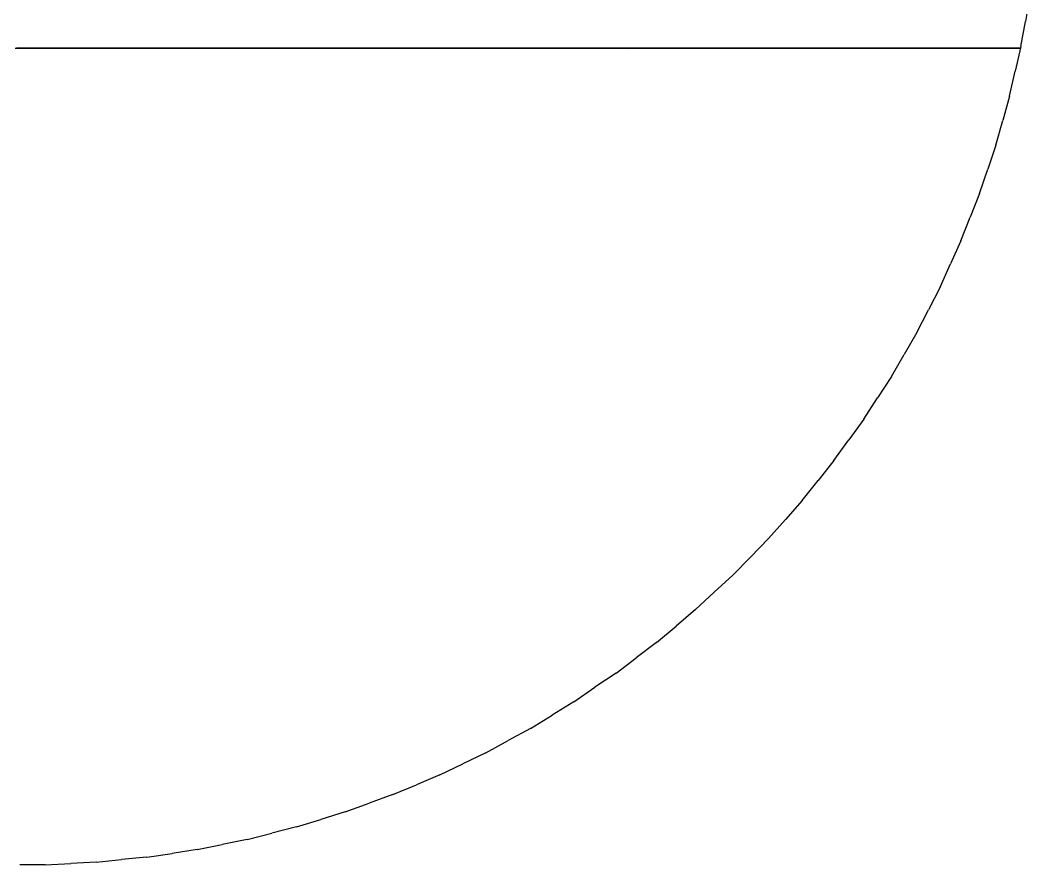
# Model space of a CAD drawing. Header units: metres. Extents: x 64 to 540, y -564 to -64.
# Drawn here: x 160.5 to 218.2, y -218.9 to -170.5 of the extents above; entities that cross this region are included whole.
import ezdxf

# ---------------------------------------------------------------- set-up
doc = ezdxf.new("R2010")
doc.units = ezdxf.units.M

msp = doc.modelspace()

# ---------------------------------------------------------------- linework, layer by layer
for p, q in [((218.219, -169.153), (217.964, -170.588)), ((217.712, -172.022), (217.964, -170.588)), ((217.712, -172.022), (217.387, -173.442)), ((160.175, -172.127), (160.737, -172.127)), ((160.487, -172.127), (160.263, -172.127)), ((160.512, -172.127), (160.487, -172.127)), ((160.737, -172.127), (160.512, -172.127)), ((160.737, -172.127), (161.28, -172.127)), ((160.961, -172.127), (160.737, -172.127)), ((160.986, -172.127), (160.961, -172.127)), ((161.21, -172.127), (160.986, -172.127)), ((161.318, -172.127), (161.21, -172.127)), ((161.28, -172.127), (161.318, -172.127)), ((161.318, -172.127), (161.832, -172.127)), ((161.433, -172.127), (161.318, -172.127)), ((161.658, -172.127), (161.433, -172.127)), ((161.684, -172.127), (161.658, -172.127)), ((161.909, -172.127), (161.684, -172.127)), ((161.832, -172.127), (161.909, -172.127)), ((161.909, -172.127), (162.368, -172.127)), ((162.026, -172.127), (161.909, -172.127)), ((162.252, -172.127), (162.026, -172.127)), ((162.28, -172.127), (162.252, -172.127)), ((162.495, -172.127), (162.28, -172.127)), ((162.368, -172.127), (162.495, -172.127)), ((162.495, -172.127), (162.889, -172.127)), ((162.73, -172.127), (162.495, -172.127)), ((162.759, -172.127), (162.73, -172.127)), ((162.982, -172.127), (162.759, -172.127)), ((162.889, -172.127), (163.112, -172.127)), ((163.112, -172.127), (162.982, -172.127)), ((163.112, -172.127), (163.425, -172.127)), ((163.245, -172.127), (163.112, -172.127)), ((163.473, -172.127), (163.245, -172.127)), ((163.425, -172.127), (163.708, -172.127)), ((163.505, -172.127), (163.473, -172.127)), ((163.732, -172.127), (163.505, -172.127)), ((163.708, -172.127), (163.924, -172.127)), ((163.878, -172.127), (163.732, -172.127)), ((164.107, -172.127), (163.878, -172.127)), ((163.924, -172.127), (164.37, -172.127)), ((164.143, -172.127), (164.107, -172.127)), ((164.37, -172.127), (164.143, -172.127)), ((164.37, -172.127), (164.863, -172.127)), ((164.532, -172.127), (164.37, -172.127)), ((164.762, -172.127), (164.532, -172.127)), ((164.802, -172.127), (164.762, -172.127)), ((165.03, -172.127), (164.802, -172.127)), ((164.863, -172.127), (165.071, -172.127)), ((165.212, -172.127), (165.03, -172.127)), ((165.071, -172.127), (165.163, -172.127)), ((165.163, -172.127), (165.716, -172.127)), ((165.443, -172.127), (165.212, -172.127)), ((165.487, -172.127), (165.443, -172.127)), ((165.716, -172.127), (165.487, -172.127)), ((165.716, -172.127), (166.171, -172.127)), ((165.922, -172.127), (165.716, -172.127)), ((166.154, -172.127), (165.922, -172.127)), ((166.205, -172.127), (166.154, -172.127)), ((166.171, -172.127), (166.445, -172.127)), ((166.434, -172.127), (166.205, -172.127)), ((166.67, -172.127), (166.434, -172.127)), ((166.445, -172.127), (166.855, -172.127)), ((166.902, -172.127), (166.67, -172.127)), ((166.855, -172.127), (167.126, -172.127)), ((166.96, -172.127), (166.902, -172.127)), ((167.19, -172.127), (166.96, -172.127)), ((167.126, -172.127), (167.19, -172.127)), ((167.19, -172.127), (167.299, -172.127)), ((167.461, -172.127), (167.19, -172.127)), ((167.299, -172.127), (167.76, -172.127)), ((167.693, -172.127), (167.461, -172.127)), ((167.76, -172.127), (167.693, -172.127)), ((167.76, -172.127), (168.361, -172.127)), ((167.99, -172.127), (167.76, -172.127)), ((168.305, -172.127), (167.99, -172.127)), ((168.537, -172.127), (168.305, -172.127)), ((168.361, -172.127), (168.4, -172.127)), ((168.4, -172.127), (168.455, -172.127)), ((168.455, -172.127), (168.751, -172.127)), ((168.615, -172.127), (168.537, -172.127)), ((168.844, -172.127), (168.615, -172.127)), ((168.751, -172.127), (168.844, -172.127)), ((168.844, -172.127), (169.026, -172.127)), ((169.211, -172.127), (168.844, -172.127)), ((169.026, -172.127), (169.304, -172.127)), ((169.442, -172.127), (169.211, -172.127)), ((169.304, -172.127), (169.718, -172.127)), ((169.534, -172.127), (169.442, -172.127)), ((169.761, -172.127), (169.534, -172.127)), ((169.718, -172.127), (169.784, -172.127)), ((170.193, -172.127), (169.761, -172.127)), ((169.784, -172.127), (169.853, -172.127)), ((169.853, -172.127), (170.086, -172.127)), ((170.086, -172.127), (170.239, -172.127)), ((170.422, -172.127), (170.193, -172.127)), ((170.239, -172.127), (170.375, -172.127)), ((170.375, -172.127), (170.572, -172.127)), ((170.53, -172.127), (170.422, -172.127)), ((170.755, -172.127), (170.53, -172.127)), ((170.572, -172.127), (170.976, -172.127)), ((171.265, -172.127), (170.755, -172.127)), ((170.976, -172.127), (171.265, -172.127)), ((171.265, -172.127), (171.481, -172.127)), ((171.481, -172.127), (171.265, -172.127)), ((171.481, -172.127), (171.839, -172.127)), ((171.619, -172.127), (171.481, -172.127)), ((171.839, -172.127), (171.619, -172.127)), ((171.839, -172.127), (171.916, -172.127)), ((172.053, -172.127), (171.839, -172.127)), ((171.916, -172.127), (171.96, -172.127)), ((171.96, -172.127), (172.321, -172.127)), ((172.188, -172.127), (172.053, -172.127)), ((172.396, -172.127), (172.188, -172.127)), ((172.321, -172.127), (172.598, -172.127)), ((173.035, -172.127), (172.396, -172.127)), ((172.598, -172.127), (173.06, -172.127)), ((173.237, -172.127), (173.035, -172.127)), ((173.06, -172.127), (173.237, -172.127)), ((173.237, -172.127), (173.402, -172.127)), ((173.402, -172.127), (173.237, -172.127)), ((173.402, -172.127), (173.876, -172.127)), ((173.602, -172.127), (173.402, -172.127)), ((174.367, -172.127), (173.602, -172.127)), ((173.876, -172.127), (174.026, -172.127)), ((174.026, -172.127), (174.367, -172.127)), ((174.367, -172.127), (174.502, -172.127)), ((175.26, -172.127), (174.367, -172.127)), ((174.502, -172.127), (174.594, -172.127)), ((174.594, -172.127), (175.09, -172.127)), ((175.09, -172.127), (175.3, -172.127)), ((175.454, -172.127), (175.26, -172.127)), ((175.3, -172.127), (175.677, -172.127)), ((175.681, -172.127), (175.454, -172.127)), ((175.677, -172.127), (175.718, -172.127)), ((175.867, -172.127), (175.681, -172.127)), ((175.718, -172.127), (175.839, -172.127)), ((175.839, -172.127), (176.157, -172.127)), ((176.046, -172.127), (175.867, -172.127)), ((176.28, -172.127), (176.046, -172.127)), ((176.157, -172.127), (176.264, -172.127)), ((176.264, -172.127), (176.585, -172.127)), ((176.451, -172.127), (176.28, -172.127)), ((177.579, -172.127), (176.451, -172.127)), ((176.585, -172.127), (176.852, -172.127)), ((176.852, -172.127), (177.029, -172.127)), ((177.029, -172.127), (177.439, -172.127)), ((177.439, -172.127), (177.472, -172.127)), ((177.472, -172.127), (177.579, -172.127)), ((177.579, -172.127), (177.9, -172.127)), ((177.734, -172.127), (177.579, -172.127)), ((178.022, -172.127), (177.734, -172.127)), ((177.9, -172.127), (177.997, -172.127)), ((177.997, -172.127), (178.322, -172.127)), ((178.167, -172.127), (178.022, -172.127)), ((179.561, -172.127), (178.167, -172.127)), ((178.322, -172.127), (178.545, -172.127)), ((178.545, -172.127), (178.905, -172.127)), ((178.905, -172.127), (179.111, -172.127)), ((179.111, -172.127), (179.635, -172.127)), ((179.674, -172.127), (179.561, -172.127)), ((179.635, -172.127), (179.674, -172.127)), ((179.674, -172.127), (179.731, -172.127)), ((180.04, -172.127), (179.674, -172.127)), ((179.731, -172.127), (180.047, -172.127)), ((180.149, -172.127), (180.04, -172.127)), ((180.047, -172.127), (180.294, -172.127)), ((181.896, -172.127), (180.149, -172.127)), ((180.294, -172.127), (180.42, -172.127)), ((180.42, -172.127), (180.482, -172.127)), ((180.482, -172.127), (180.668, -172.127)), ((180.668, -172.127), (180.761, -172.127)), ((180.761, -172.127), (180.792, -172.127)), ((180.792, -172.127), (181.047, -172.127)), ((181.047, -172.127), (181.165, -172.127)), ((181.165, -172.127), (181.406, -172.127)), ((181.406, -172.127), (181.564, -172.127)), ((181.564, -172.127), (181.896, -172.127)), ((181.896, -172.127), (181.961, -172.127)), ((181.966, -172.127), (181.896, -172.127)), ((181.961, -172.127), (182.243, -172.127)), ((182.418, -172.127), (181.966, -172.127)), ((182.243, -172.127), (182.347, -172.127)), ((182.347, -172.127), (182.539, -172.127)), ((182.473, -172.127), (182.418, -172.127)), ((184.471, -172.127), (182.473, -172.127)), ((182.539, -172.127), (182.734, -172.127)), ((182.734, -172.127), (183.066, -172.127)), ((183.066, -172.127), (183.116, -172.127)), ((183.116, -172.127), (183.244, -172.127)), ((183.244, -172.127), (183.499, -172.127)), ((183.499, -172.127), (183.739, -172.127)), ((183.739, -172.127), (183.878, -172.127)), ((183.878, -172.127), (184.042, -172.127)), ((184.042, -172.127), (184.257, -172.127)), ((184.257, -172.127), (184.343, -172.127)), ((184.343, -172.127), (184.631, -172.127)), ((184.675, -172.127), (184.471, -172.127)), ((184.631, -172.127), (184.645, -172.127)), ((184.645, -172.127), (184.702, -172.127)), ((184.702, -172.127), (184.675, -172.127)), ((184.702, -172.127), (184.941, -172.127)), ((185.253, -172.127), (184.702, -172.127)), ((184.941, -172.127), (184.998, -172.127)), ((184.998, -172.127), (185.235, -172.127)), ((185.235, -172.127), (185.357, -172.127)), ((185.371, -172.127), (185.253, -172.127)), ((185.357, -172.127), (185.527, -172.127)), ((187.672, -172.127), (185.371, -172.127)), ((185.527, -172.127), (185.717, -172.127)), ((185.717, -172.127), (185.823, -172.127)), ((185.823, -172.127), (186.07, -172.127)), ((186.07, -172.127), (186.112, -172.127)), ((186.112, -172.127), (186.329, -172.127)), ((186.329, -172.127), (186.408, -172.127)), ((186.408, -172.127), (186.423, -172.127)), ((186.423, -172.127), (186.694, -172.127)), ((186.694, -172.127), (186.77, -172.127)), ((186.77, -172.127), (186.986, -172.127)), ((186.986, -172.127), (187.116, -172.127)), ((187.116, -172.127), (187.299, -172.127)), ((187.299, -172.127), (187.454, -172.127)), ((187.454, -172.127), (187.712, -172.127)), ((188.157, -172.127), (187.672, -172.127)), ((187.712, -172.127), (187.792, -172.127)), ((187.792, -172.127), (187.845, -172.127)), ((187.845, -172.127), (188.122, -172.127)), ((188.122, -172.127), (188.157, -172.127)), ((188.157, -172.127), (188.404, -172.127)), ((188.653, -172.127), (188.157, -172.127)), ((188.404, -172.127), (188.446, -172.127)), ((188.446, -172.127), (188.676, -172.127)), ((189.376, -172.127), (188.653, -172.127)), ((188.676, -172.127), (188.76, -172.127)), ((188.76, -172.127), (188.947, -172.127)), ((188.947, -172.127), (189.074, -172.127)), ((189.074, -172.127), (189.216, -172.127)), ((189.216, -172.127), (189.376, -172.127)), ((189.376, -172.127), (189.479, -172.127)), ((191.343, -172.127), (189.376, -172.127)), ((189.479, -172.127), (189.682, -172.127)), ((189.682, -172.127), (189.745, -172.127)), ((189.745, -172.127), (189.976, -172.127)), ((189.976, -172.127), (190.002, -172.127)), ((190.002, -172.127), (190.205, -172.127)), ((190.205, -172.127), (190.262, -172.127)), ((190.262, -172.127), (190.511, -172.127)), ((190.511, -172.127), (190.552, -172.127)), ((190.552, -172.127), (190.764, -172.127)), ((190.764, -172.127), (190.835, -172.127)), ((190.835, -172.127), (191.008, -172.127)), ((191.008, -172.127), (191.106, -172.127)), ((191.106, -172.127), (191.251, -172.127)), ((191.251, -172.127), (191.377, -172.127)), ((192.54, -172.127), (191.343, -172.127)), ((191.377, -172.127), (191.489, -172.127)), ((191.489, -172.127), (191.636, -172.127)), ((191.636, -172.127), (191.723, -172.127)), ((191.723, -172.127), (191.895, -172.127)), ((191.895, -172.127), (191.953, -172.127)), ((191.953, -172.127), (192.141, -172.127)), ((192.141, -172.127), (192.177, -172.127)), ((192.177, -172.127), (192.387, -172.127)), ((192.387, -172.127), (192.4, -172.127)), ((192.4, -172.127), (192.54, -172.127)), ((192.54, -172.127), (192.619, -172.127)), ((192.929, -172.127), (192.54, -172.127)), ((192.619, -172.127), (192.847, -172.127)), ((192.847, -172.127), (193.021, -172.127)), ((194.644, -172.127), (192.929, -172.127)), ((193.021, -172.127), (193.062, -172.127)), ((193.062, -172.127), (193.219, -172.127)), ((193.219, -172.127), (193.278, -172.127)), ((193.278, -172.127), (193.34, -172.127)), ((193.34, -172.127), (193.479, -172.127)), ((193.479, -172.127), (193.558, -172.127)), ((193.558, -172.127), (193.68, -172.127)), ((193.68, -172.127), (193.776, -172.127)), ((193.776, -172.127), (193.866, -172.127)), ((193.866, -172.127), (193.95, -172.127)), ((193.95, -172.127), (194.053, -172.127)), ((194.053, -172.127), (194.12, -172.127)), ((194.12, -172.127), (194.225, -172.127)), ((194.225, -172.127), (194.281, -172.127)), ((194.281, -172.127), (194.396, -172.127)), ((194.396, -172.127), (194.513, -172.127)), ((194.513, -172.127), (194.553, -172.127)), ((194.553, -172.127), (194.68, -172.127)), ((195.968, -172.127), (194.644, -172.127)), ((194.68, -172.127), (194.709, -172.127)), ((194.709, -172.127), (194.733, -172.127)), ((194.733, -172.127), (194.85, -172.127)), ((194.85, -172.127), (194.867, -172.127)), ((194.867, -172.127), (194.991, -172.127)), ((194.991, -172.127), (195.001, -172.127)), ((195.001, -172.127), (195.116, -172.127)), ((195.116, -172.127), (195.12, -172.127)), ((195.12, -172.127), (195.212, -172.127)), ((195.212, -172.127), (195.239, -172.135)), ((195.239, -172.135), (195.345, -172.127)), ((195.345, -172.127), (195.451, -172.127)), ((195.451, -172.127), (195.541, -172.127)), ((195.541, -172.127), (195.631, -172.127)), ((195.631, -172.127), (195.645, -172.127)), ((195.645, -172.127), (195.721, -172.127)), ((195.721, -172.127), (195.734, -172.127)), ((195.734, -172.127), (195.797, -172.127)), ((195.797, -172.127), (195.843, -172.127)), ((195.843, -172.127), (195.856, -172.127)), ((195.856, -172.127), (195.901, -172.127)), ((195.901, -172.127), (195.915, -172.127)), ((195.915, -172.127), (195.947, -172.127)), ((195.947, -172.127), (195.989, -172.127)), ((198.316, -172.127), (195.968, -172.127)), ((195.989, -172.127), (196.007, -172.127)), ((196.007, -172.127), (196.026, -172.127)), ((196.026, -172.127), (196.051, -172.127)), ((196.051, -172.127), (196.068, -172.127)), ((196.068, -172.127), (196.64, -172.127)), ((196.64, -172.127), (197.281, -172.127)), ((197.281, -172.127), (198.316, -172.127)), ((198.316, -172.127), (198.443, -172.127)), ((198.499, -172.127), (198.316, -172.127)), ((198.443, -172.127), (198.49, -172.127)), ((198.49, -172.127), (199.471, -172.127)), ((201.935, -172.127), (198.499, -172.127)), ((199.471, -172.127), (199.675, -172.127)), ((199.675, -172.127), (200.479, -172.127)), ((200.479, -172.127), (200.86, -172.127)), ((200.86, -172.127), (201.513, -172.127)), ((201.513, -172.127), (202.046, -172.127)), ((202.001, -172.127), (201.935, -172.127)), ((202.259, -172.127), (202.001, -172.127)), ((202.046, -172.127), (202.529, -172.127)), ((202.643, -172.127), (202.259, -172.127)), ((202.529, -172.127), (203.231, -172.127)), ((202.726, -172.127), (202.643, -172.127)), ((203.066, -172.127), (202.726, -172.127)), ((203.194, -172.127), (203.066, -172.127)), ((203.29, -172.127), (203.194, -172.127)), ((203.231, -172.127), (203.584, -172.127)), ((203.491, -172.127), (203.29, -172.127)), ((203.608, -172.127), (203.491, -172.127)), ((203.584, -172.127), (204.416, -172.127)), ((203.789, -172.127), (203.608, -172.127)), ((203.942, -172.127), (203.789, -172.127)), ((204.085, -172.127), (203.942, -172.127)), ((204.22, -172.127), (204.085, -172.127)), ((204.381, -172.127), (204.22, -172.127)), ((204.563, -172.127), (204.381, -172.127)), ((204.416, -172.127), (204.607, -172.127)), ((204.676, -172.127), (204.563, -172.127)), ((204.607, -172.127), (205.601, -172.127)), ((204.878, -172.127), (204.676, -172.127)), ((204.97, -172.127), (204.878, -172.127)), ((205.192, -172.127), (204.97, -172.127)), ((205.263, -172.127), (205.192, -172.127)), ((205.504, -172.127), (205.263, -172.127)), ((205.556, -172.127), (205.504, -172.127)), ((205.815, -172.127), (205.556, -172.127)), ((205.601, -172.127), (206.497, -172.127)), ((205.846, -172.127), (205.815, -172.127)), ((206.124, -172.127), (205.846, -172.127)), ((206.136, -172.127), (206.124, -172.127)), ((206.322, -172.127), (206.136, -172.127)), ((206.417, -172.127), (206.322, -172.127)), ((206.685, -172.127), (206.417, -172.127)), ((206.497, -172.127), (206.787, -172.127)), ((206.706, -172.127), (206.685, -172.127)), ((206.95, -172.127), (206.706, -172.127)), ((206.787, -172.127), (206.819, -172.127)), ((206.819, -172.127), (207.972, -172.127)), ((206.987, -172.127), (206.95, -172.127)), ((207.216, -172.127), (206.987, -172.127)), ((207.268, -172.127), (207.216, -172.127)), ((207.324, -172.127), (207.268, -172.127)), ((207.545, -172.127), (207.324, -172.127)), ((207.617, -172.127), (207.545, -172.127)), ((207.821, -172.127), (207.617, -172.127)), ((207.908, -172.127), (207.821, -172.127)), ((208.094, -172.127), (207.908, -172.127)), ((207.972, -172.127), (208.836, -172.127)), ((208.197, -172.127), (208.094, -172.127)), ((208.367, -172.127), (208.197, -172.127)), ((208.517, -172.127), (208.367, -172.127)), ((208.636, -172.127), (208.517, -172.127)), ((208.772, -172.127), (208.636, -172.127)), ((208.904, -172.127), (208.772, -172.127)), ((208.836, -172.127), (209.157, -172.127)), ((209.045, -172.127), (208.904, -172.127)), ((209.168, -172.127), (209.045, -172.127)), ((209.157, -172.127), (209.921, -172.127)), ((209.323, -172.127), (209.168, -172.127)), ((209.432, -172.127), (209.323, -172.127)), ((209.527, -172.127), (209.432, -172.127)), ((209.69, -172.127), (209.527, -172.127)), ((209.773, -172.127), (209.69, -172.127)), ((209.948, -172.127), (209.773, -172.127)), ((209.921, -172.127), (210.342, -172.127)), ((210.134, -172.127), (209.948, -172.127)), ((210.201, -172.127), (210.134, -172.127)), ((210.4, -172.127), (210.201, -172.127)), ((210.342, -172.127), (210.974, -172.127)), ((210.454, -172.127), (210.4, -172.127)), ((210.502, -172.127), (210.454, -172.127)), ((210.701, -172.127), (210.502, -172.127)), ((210.738, -172.127), (210.701, -172.127)), ((210.948, -172.127), (210.738, -172.127)), ((210.974, -172.127), (210.948, -172.127)), ((210.974, -172.127), (211.527, -172.127)), ((211.188, -172.127), (210.974, -172.127)), ((211.204, -172.127), (211.188, -172.127)), ((211.429, -172.127), (211.204, -172.127)), ((211.606, -172.127), (211.429, -172.127)), ((211.527, -172.127), (212.07, -172.127)), ((211.66, -172.127), (211.606, -172.127)), ((211.886, -172.127), (211.66, -172.127)), ((211.896, -172.127), (211.886, -172.127)), ((211.907, -172.127), (211.896, -172.127)), ((212.123, -172.127), (211.907, -172.127)), ((212.07, -172.127), (212.713, -172.127)), ((212.142, -172.127), (212.123, -172.127)), ((212.35, -172.127), (212.142, -172.127)), ((212.377, -172.127), (212.35, -172.127)), ((212.569, -172.127), (212.377, -172.127)), ((212.604, -172.127), (212.569, -172.127)), ((212.789, -172.127), (212.604, -172.127)), ((212.713, -172.127), (213.142, -172.127)), ((212.831, -172.127), (212.789, -172.127)), ((213, -172.127), (212.831, -172.127)), ((213.05, -172.127), (213, -172.127)), ((213.212, -172.127), (213.05, -172.127)), ((213.142, -172.127), (213.886, -172.127)), ((213.357, -172.127), (213.212, -172.127)), ((213.416, -172.127), (213.357, -172.127)), ((213.555, -172.127), (213.416, -172.127)), ((213.62, -172.127), (213.555, -172.127)), ((213.685, -172.127), (213.62, -172.127)), ((213.815, -172.127), (213.685, -172.127)), ((213.886, -172.127), (213.815, -172.127)), ((213.886, -172.127), (214.235, -172.127)), ((214.01, -172.127), (213.886, -172.127)), ((214.121, -172.127), (214.01, -172.127)), ((214.197, -172.127), (214.121, -172.127)), ((214.303, -172.127), (214.197, -172.127)), ((214.235, -172.127), (215.083, -172.127)), ((214.384, -172.127), (214.303, -172.127)), ((214.466, -172.127), (214.384, -172.127)), ((214.562, -172.127), (214.466, -172.127)), ((214.648, -172.127), (214.562, -172.127)), ((214.74, -172.127), (214.648, -172.127)), ((214.827, -172.127), (214.74, -172.127)), ((214.909, -172.127), (214.827, -172.127)), ((215, -172.127), (214.909, -172.127)), ((215.078, -172.127), (215, -172.127)), ((215.168, -172.127), (215.078, -172.127)), ((215.083, -172.127), (215.533, -172.127)), ((215.237, -172.127), (215.168, -172.127)), ((215.331, -172.127), (215.237, -172.127)), ((215.397, -172.127), (215.331, -172.127)), ((215.489, -172.127), (215.397, -172.127)), ((215.533, -172.127), (215.489, -172.127)), ((215.533, -172.127), (216.278, -172.127)), ((215.642, -172.127), (215.533, -172.127)), ((215.697, -172.127), (215.642, -172.127)), ((215.789, -172.127), (215.697, -172.127)), ((215.837, -172.127), (215.789, -172.127)), ((215.932, -172.127), (215.837, -172.127)), ((215.977, -172.127), (215.932, -172.127)), ((216.068, -172.127), (215.977, -172.127)), ((216.107, -172.127), (216.068, -172.127)), ((216.2, -172.127), (216.107, -172.127)), ((216.237, -172.127), (216.2, -172.127)), ((216.325, -172.127), (216.237, -172.127)), ((216.278, -172.127), (216.549, -172.127)), ((216.357, -172.127), (216.325, -172.127)), ((216.447, -172.127), (216.357, -172.127)), ((216.477, -172.127), (216.447, -172.127)), ((216.503, -172.127), (216.477, -172.127)), ((216.586, -172.127), (216.503, -172.127)), ((216.549, -172.127), (217.457, -172.127)), ((216.611, -172.127), (216.586, -172.127)), ((216.696, -172.127), (216.611, -172.127)), ((216.775, -172.127), (216.696, -172.127)), ((216.795, -172.127), (216.775, -172.127)), ((216.875, -172.127), (216.795, -172.127)), ((216.894, -172.127), (216.875, -172.127)), ((216.91, -172.127), (216.894, -172.127)), ((216.982, -172.127), (216.91, -172.127)), ((216.997, -172.127), (216.982, -172.127)), ((217.07, -172.127), (216.997, -172.127)), ((217.136, -172.127), (217.07, -172.127)), ((217.148, -172.127), (217.136, -172.127)), ((217.214, -172.127), (217.148, -172.127)), ((217.283, -172.127), (217.214, -172.127)), ((217.292, -172.127), (217.283, -172.127)), ((217.35, -172.127), (217.292, -172.127)), ((217.407, -172.127), (217.35, -172.127)), ((217.413, -172.127), (217.407, -172.127)), ((217.457, -172.127), (217.413, -172.127)), ((217.457, -172.127), (217.503, -172.127)), ((217.469, -172.127), (217.457, -172.127)), ((217.503, -172.127), (217.469, -172.127)), ((217.503, -172.127), (217.549, -172.127)), ((217.513, -172.127), (217.503, -172.127)), ((217.549, -172.127), (217.513, -172.127)), ((217.549, -172.127), (217.58, -172.127)), ((217.561, -172.127), (217.549, -172.127)), ((217.591, -172.127), (217.561, -172.127)), ((217.58, -172.127), (217.614, -172.127)), ((217.619, -172.127), (217.591, -172.127)), ((217.614, -172.127), (217.619, -172.127)), ((217.619, -172.127), (217.641, -172.127)), ((217.641, -172.127), (217.619, -172.127)), ((217.641, -172.127), (217.664, -172.127)), ((217.664, -172.127), (217.641, -172.127)), ((217.664, -172.127), (217.678, -172.127)), ((217.678, -172.127), (217.664, -172.127)), ((217.063, -174.862), (217.387, -173.442)), ((217.063, -174.862), (216.669, -176.264)), ((216.274, -177.666), (216.669, -176.264)), ((216.274, -177.666), (215.81, -179.047)), ((215.347, -180.428), (215.81, -179.047)), ((215.347, -180.428), (214.814, -181.784)), ((214.282, -183.14), (214.814, -181.784)), ((214.282, -183.14), (213.683, -184.467)), ((213.084, -185.795), (213.683, -184.467)), ((213.084, -185.795), (212.42, -187.091)), ((211.755, -188.387), (212.42, -187.091)), ((211.755, -188.387), (211.027, -189.649)), ((210.299, -190.91), (211.027, -189.649)), ((210.299, -190.91), (209.508, -192.134)), ((208.718, -193.357), (209.508, -192.134)), ((208.718, -193.357), (207.868, -194.54)), ((207.018, -195.722), (207.868, -194.54)), ((207.018, -195.722), (206.109, -196.861)), ((205.201, -198), (206.109, -196.861)), ((205.201, -198), (204.238, -199.093)), ((203.274, -200.184), (204.238, -199.093)), ((203.274, -200.184), (202.257, -201.227)), ((201.24, -202.27), (202.257, -201.227)), ((201.24, -202.27), (200.164, -203.252)), ((199.104, -204.251), (200.164, -203.252)), ((199.104, -204.251), (197.988, -205.187)), ((196.873, -206.125), (197.988, -205.187)), ((196.873, -206.125), (195.711, -207.003)), ((194.551, -207.884), (195.711, -207.003)), ((194.551, -207.884), (193.34, -208.694)), ((192.143, -209.524), (193.34, -208.694)), ((192.143, -209.524), (190.901, -210.283)), ((189.658, -211.044), (190.901, -210.283)), ((189.658, -211.044), (188.379, -211.739)), ((187.099, -212.436), (188.379, -211.739)), ((187.099, -212.436), (185.787, -213.068)), ((184.475, -213.7), (185.787, -213.068)), ((184.475, -213.7), (183.133, -214.267)), ((181.79, -214.831), (180.422, -215.329)), ((181.79, -214.831), (183.133, -214.267)), ((179.053, -215.829), (180.422, -215.329)), ((179.053, -215.829), (177.661, -216.257)), ((176.269, -216.686), (177.661, -216.257)), ((173.446, -217.405), (174.855, -217.035)), ((176.269, -216.686), (174.855, -217.035)), ((170.591, -217.982), (172.018, -217.694)), ((173.446, -217.405), (172.018, -217.694)), ((167.71, -218.417), (169.151, -218.199)), ((170.591, -217.982), (169.151, -218.199)), ((161.902, -218.852), (160.446, -218.852)), ((161.902, -218.852), (163.357, -218.779)), ((164.812, -218.707), (163.357, -218.779)), ((164.812, -218.707), (166.259, -218.55)), ((167.71, -218.417), (166.259, -218.55))]:
    msp.add_line(p, q)

doc.saveas('drawing.dxf')
